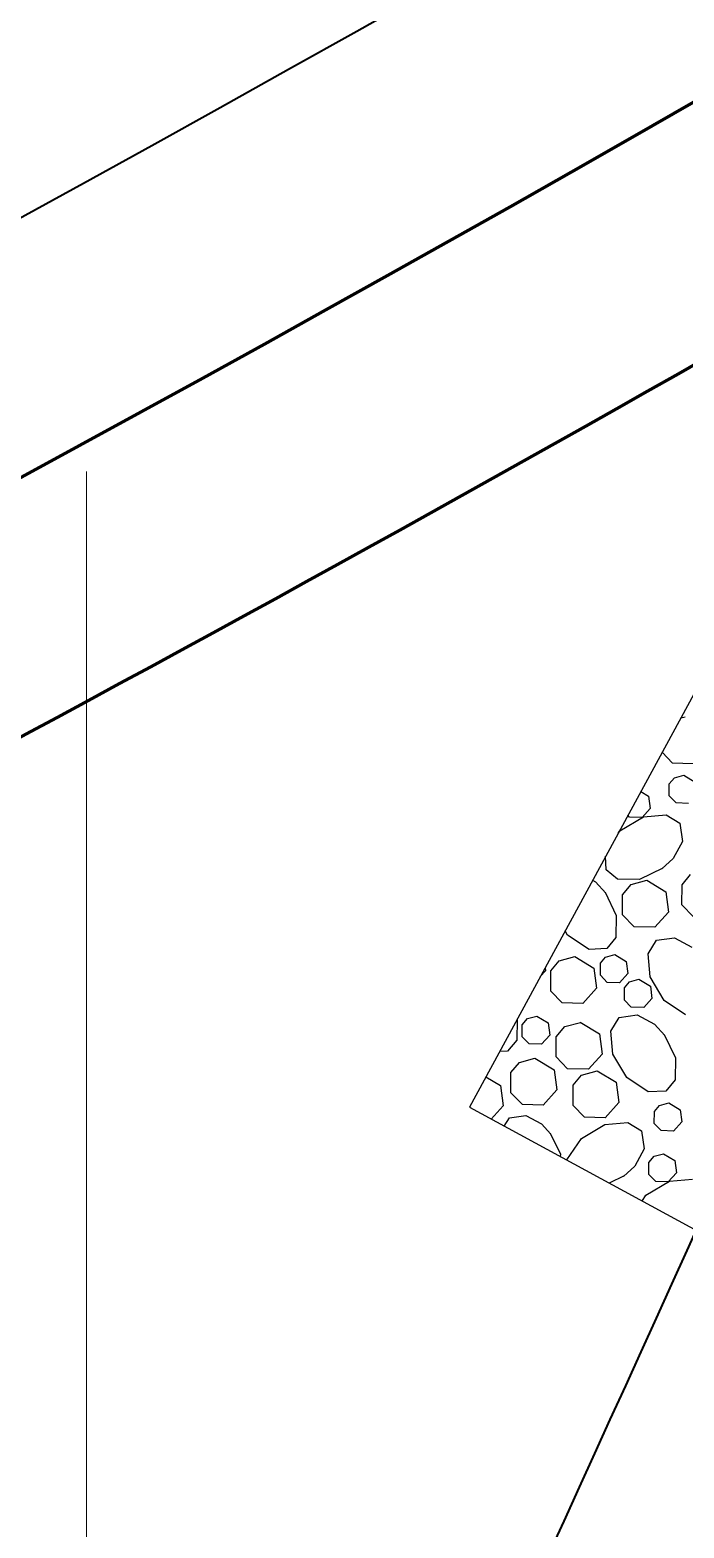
# Model space of a CAD drawing. Header units: inches. Extents: x -5337 to 1057, y 15227 to 19227.
# Drawn here: x -3138.14 to -3129.55, y 16408.1 to 16427.79 of the extents above; entities that cross this region are included whole.
import ezdxf

# ---------------------------------------------------------------- set-up
doc = ezdxf.new("R2010")
doc.units = ezdxf.units.IN
doc.header["$LTSCALE"] = 150
doc.header["$MEASUREMENT"] = 0
doc.linetypes.add('HIDDEN', pattern=[0.375, 0.25, -0.125])
for name, color, linetype in [('COMT-MIN', 84, 'Continuous'), ('CONT-MJR', 84, 'Continuous'), ('grid', 7, 'HIDDEN'), ('Level 9', 7, 'Continuous'), ('PAVING', 7, 'Continuous')]:
    doc.layers.add(name, color=color, linetype=linetype)

msp = doc.modelspace()

# ---------------------------------------------------------------- linework, layer by layer
at = {"layer": 'COMT-MIN', "color": 5, "linetype": 'Continuous', "lineweight": 40}
for radius, start in [(408.369, 285.3192), (411.369, 283.32215), (414.369, 285.23846), (417.369, 283.33364)]:
    msp.add_arc((-3338.672, 16791.426), radius, start, 301.36511, dxfattribs=at)
at = {"layer": 'CONT-MJR', "color": 5, "linetype": 'Continuous', "lineweight": 70}
for radius, start, end in [(405.369, 283.36026, 301.36511), (420.369, 285.25353, 301.36511), (423.369, 297.19113, 301.23028)]:
    msp.add_arc((-3338.672, 16791.426), radius, start, end, dxfattribs=at)
at = {"layer": 'grid', "color": 252, "linetype": 'HIDDEN', "lineweight": 0, "ltscale": 0.6}
msp.add_line((-3137.394, 19121.984), (-3137.394, 15630.294), dxfattribs=at)
at = {"layer": 'Level 9', "color": 250, "linetype": 'Continuous', "lineweight": 40, "extrusion": (0, 0, -1)}
for radius, start in [(1041.918, 203.49946), (1047.918, 203.499458)]:
    msp.add_arc((4078.881, 16841.042), radius, start, 205.217785, dxfattribs=at)
at = {"layer": 'PAVING', "color": 1}
for p, q in [((-3122.827, 16431.209), (-3132.367, 16413.631)), ((-3129.59, 16418.747), (-3129.532, 16418.763)), ((-3129.699, 16418.153), (-3129.836, 16418.296)), ((-3129.427, 16418.146), (-3129.699, 16418.153)), ((-3129.741, 16417.882), (-3129.674, 16417.962)), ((-3129.674, 16417.962), (-3129.551, 16417.995)), ((-3129.551, 16417.995), (-3129.401, 16417.905)), ((-3130.115, 16417.781), (-3130.012, 16417.719)), ((-3130.012, 16417.719), (-3129.991, 16417.559)), ((-3129.741, 16417.723), (-3129.741, 16417.882)), ((-3129.651, 16417.63), (-3129.741, 16417.723)), ((-3129.991, 16417.559), (-3130.099, 16417.439)), ((-3129.488, 16417.625), (-3129.651, 16417.63)), ((-3130.392, 16417.265), (-3130.082, 16417.448)), ((-3130.262, 16417.443), (-3130.285, 16417.468)), ((-3130.099, 16417.439), (-3130.262, 16417.443)), ((-3130.082, 16417.448), (-3129.78, 16417.475)), ((-3129.78, 16417.475), (-3129.601, 16417.366)), ((-3129.601, 16417.366), (-3129.567, 16417.126)), ((-3130.411, 16417.236), (-3130.392, 16417.265)), ((-3129.567, 16417.126), (-3129.69, 16416.901)), ((-3130.568, 16416.75), (-3130.577, 16416.929)), ((-3130.422, 16416.63), (-3130.568, 16416.75)), ((-3129.827, 16416.772), (-3130.132, 16416.625)), ((-3129.69, 16416.901), (-3129.839, 16416.763)), ((-3130.748, 16416.614), (-3130.712, 16416.594)), ((-3130.712, 16416.594), (-3130.575, 16416.445)), ((-3130.132, 16416.625), (-3130.422, 16416.63)), ((-3130.354, 16416.425), (-3130.242, 16416.559)), ((-3130.242, 16416.559), (-3130.037, 16416.614)), ((-3130.037, 16416.614), (-3129.787, 16416.463)), ((-3129.575, 16416.291), (-3129.574, 16416.556)), ((-3129.574, 16416.556), (-3129.463, 16416.689)), ((-3130.584, 16416.457), (-3130.437, 16416.152)), ((-3130.354, 16416.16), (-3130.354, 16416.425)), ((-3129.787, 16416.463), (-3129.753, 16416.197)), ((-3130.437, 16416.152), (-3130.441, 16415.862)), ((-3130.204, 16416.004), (-3130.354, 16416.16)), ((-3129.753, 16416.197), (-3129.932, 16415.997)), ((-3129.425, 16416.135), (-3129.575, 16416.291)), ((-3131.076, 16415.893), (-3131.109, 16415.949)), ((-3129.932, 16415.997), (-3130.204, 16416.004)), ((-3130.795, 16415.704), (-3131.076, 16415.893)), ((-3130.441, 16415.862), (-3130.561, 16415.716)), ((-3130.02, 16415.647), (-3129.911, 16415.826)), ((-3129.911, 16415.826), (-3129.671, 16415.859)), ((-3129.671, 16415.859), (-3129.445, 16415.737)), ((-3131.297, 16415.423), (-3131.186, 16415.556)), ((-3131.186, 16415.556), (-3130.982, 16415.612)), ((-3130.981, 16415.612), (-3130.731, 16415.461)), ((-3130.561, 16415.716), (-3130.795, 16415.704)), ((-3130.646, 16415.525), (-3130.579, 16415.605)), ((-3130.579, 16415.605), (-3130.456, 16415.638)), ((-3130.456, 16415.638), (-3130.306, 16415.548)), ((-3130.306, 16415.548), (-3130.286, 16415.388)), ((-3129.993, 16415.345), (-3130.02, 16415.647)), ((-3131.368, 16415.423), (-3131.435, 16415.349)), ((-3131.373, 16415.462), (-3131.368, 16415.423)), ((-3131.298, 16415.158), (-3131.297, 16415.423)), ((-3130.731, 16415.461), (-3130.696, 16415.195)), ((-3130.646, 16415.366), (-3130.646, 16415.525)), ((-3130.557, 16415.273), (-3130.646, 16415.366)), ((-3130.286, 16415.388), (-3130.393, 16415.268)), ((-3129.809, 16415.035), (-3129.993, 16415.345)), ((-3131.148, 16415.002), (-3131.298, 16415.158)), ((-3130.696, 16415.195), (-3130.876, 16414.995)), ((-3130.393, 16415.268), (-3130.557, 16415.273)), ((-3130.331, 16415.041), (-3130.33, 16415.2)), ((-3130.33, 16415.2), (-3130.263, 16415.28)), ((-3130.263, 16415.28), (-3130.141, 16415.313)), ((-3130.141, 16415.313), (-3129.99, 16415.223)), ((-3129.99, 16415.223), (-3129.97, 16415.063)), ((-3130.876, 16414.995), (-3131.148, 16415.002)), ((-3130.241, 16414.948), (-3130.331, 16415.041)), ((-3130.077, 16414.943), (-3130.241, 16414.948)), ((-3129.97, 16415.063), (-3130.077, 16414.943)), ((-3129.529, 16414.846), (-3129.809, 16415.035)), ((-3131.74, 16414.787), (-3131.744, 16414.514)), ((-3131.672, 16414.717), (-3131.605, 16414.797)), ((-3131.605, 16414.797), (-3131.482, 16414.83)), ((-3131.482, 16414.83), (-3131.332, 16414.74)), ((-3131.114, 16414.692), (-3130.909, 16414.747)), ((-3130.91, 16414.748), (-3130.659, 16414.597)), ((-3130.51, 16414.633), (-3130.401, 16414.813)), ((-3130.401, 16414.813), (-3130.161, 16414.846)), ((-3130.161, 16414.846), (-3129.936, 16414.723)), ((-3131.672, 16414.557), (-3131.672, 16414.717)), ((-3131.582, 16414.464), (-3131.672, 16414.557)), ((-3131.311, 16414.58), (-3131.419, 16414.459)), ((-3131.332, 16414.74), (-3131.311, 16414.58)), ((-3131.226, 16414.294), (-3131.225, 16414.559)), ((-3131.225, 16414.559), (-3131.114, 16414.692)), ((-3130.659, 16414.597), (-3130.624, 16414.331)), ((-3130.483, 16414.331), (-3130.51, 16414.633)), ((-3129.936, 16414.723), (-3129.798, 16414.574)), ((-3129.807, 16414.586), (-3129.66, 16414.281)), ((-3131.864, 16414.368), (-3131.97, 16414.363)), ((-3131.744, 16414.514), (-3131.864, 16414.368)), ((-3131.419, 16414.459), (-3131.582, 16414.464)), ((-3131.821, 16414.088), (-3131.709, 16414.221)), ((-3131.709, 16414.221), (-3131.505, 16414.276)), ((-3131.505, 16414.276), (-3131.254, 16414.125)), ((-3131.076, 16414.138), (-3131.226, 16414.294)), ((-3130.624, 16414.331), (-3130.804, 16414.131)), ((-3130.299, 16414.022), (-3130.483, 16414.331)), ((-3129.66, 16414.281), (-3129.665, 16413.992)), ((-3132.15, 16414.032), (-3131.957, 16413.917)), ((-3131.821, 16413.822), (-3131.821, 16414.088)), ((-3131.254, 16414.125), (-3131.22, 16413.859)), ((-3130.804, 16414.131), (-3131.076, 16414.138)), ((-3131.004, 16413.922), (-3130.892, 16414.055)), ((-3130.892, 16414.055), (-3130.688, 16414.11)), ((-3130.688, 16414.11), (-3130.437, 16413.96)), ((-3130.437, 16413.96), (-3130.403, 16413.693)), ((-3130.019, 16413.833), (-3130.299, 16414.022)), ((-3129.665, 16413.992), (-3129.785, 16413.845)), ((-3131.957, 16413.917), (-3131.922, 16413.65)), ((-3131.671, 16413.667), (-3131.821, 16413.822)), ((-3131.22, 16413.859), (-3131.399, 16413.659)), ((-3131.004, 16413.656), (-3131.004, 16413.922)), ((-3129.785, 16413.845), (-3130.019, 16413.833)), ((-3132.367, 16413.631), (-3123.578, 16408.861)), ((-3131.922, 16413.65), (-3132.08, 16413.475)), ((-3131.399, 16413.659), (-3131.671, 16413.667)), ((-3130.855, 16413.501), (-3131.004, 16413.656)), ((-3130.403, 16413.693), (-3130.582, 16413.493)), ((-3129.938, 16413.418), (-3129.937, 16413.577)), ((-3129.937, 16413.577), (-3129.87, 16413.657)), ((-3129.87, 16413.657), (-3129.748, 16413.69)), ((-3129.748, 16413.69), (-3129.598, 16413.6)), ((-3129.598, 16413.6), (-3129.577, 16413.44)), ((-3131.908, 16413.382), (-3131.839, 16413.495)), ((-3131.839, 16413.495), (-3131.623, 16413.525)), ((-3131.623, 16413.525), (-3131.42, 16413.415)), ((-3131.42, 16413.415), (-3131.296, 16413.28)), ((-3130.896, 16413.222), (-3130.587, 16413.406)), ((-3130.582, 16413.493), (-3130.855, 16413.501)), ((-3130.587, 16413.406), (-3130.285, 16413.433)), ((-3130.285, 16413.433), (-3130.105, 16413.324)), ((-3129.848, 16413.325), (-3129.938, 16413.418)), ((-3129.577, 16413.44), (-3129.684, 16413.32)), ((-3131.304, 16413.292), (-3131.172, 16413.017)), ((-3131.085, 16412.942), (-3130.896, 16413.222)), ((-3130.105, 16413.324), (-3130.072, 16413.084)), ((-3129.684, 16413.32), (-3129.848, 16413.325)), ((-3131.172, 16413.017), (-3131.173, 16412.983)), ((-3130.072, 16413.084), (-3130.195, 16412.859)), ((-3130.008, 16412.908), (-3129.941, 16412.988)), ((-3129.941, 16412.988), (-3129.818, 16413.021)), ((-3129.818, 16413.021), (-3129.668, 16412.931)), ((-3131.085, 16412.935), (-3131.085, 16412.942)), ((-3130.195, 16412.859), (-3130.344, 16412.721)), ((-3130.008, 16412.749), (-3130.008, 16412.908)), ((-3129.668, 16412.931), (-3129.647, 16412.771)), ((-3130.332, 16412.73), (-3130.531, 16412.634)), ((-3130.048, 16412.477), (-3129.738, 16412.66)), ((-3129.918, 16412.656), (-3130.008, 16412.749)), ((-3129.755, 16412.651), (-3129.918, 16412.656)), ((-3129.647, 16412.771), (-3129.755, 16412.651)), ((-3129.738, 16412.66), (-3129.436, 16412.687)), ((-3130.099, 16412.4), (-3130.048, 16412.477))]:
    msp.add_line(p, q, dxfattribs=at)

doc.saveas('drawing.dxf')
